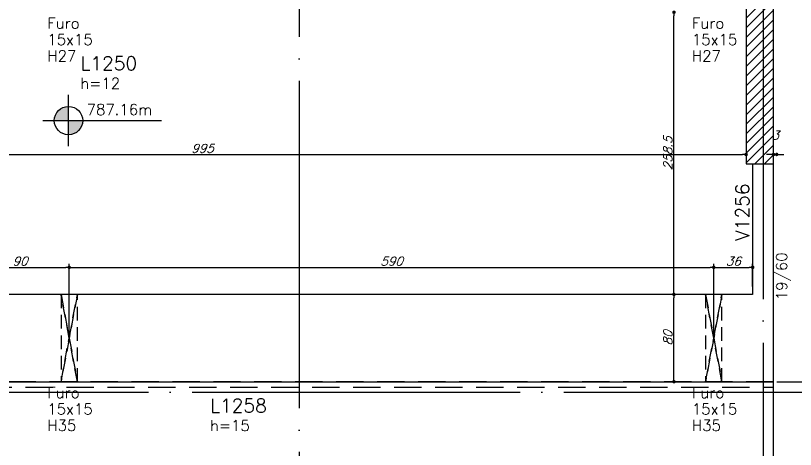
# Model space of a CAD drawing. Extents: x -4228 to 5417, y -2048 to 2452.
# Drawn here: x 2566 to 3280, y -537 to -140 of the extents above; entities that cross this region are included whole.
import ezdxf
from ezdxf.enums import TextEntityAlignment as Align

# ---------------------------------------------------------------- set-up
doc = ezdxf.new("R2010")
doc.units = 0
doc.header["$LTSCALE"] = 50
doc.header["$MEASUREMENT"] = 0
for name, pattern in [('DASHED', [0.75, 0.5, -0.25]), ('EIXO', [6.8, 6, -0.4, 0, -0.4]), ('HIDDEN', [0.375, 0.25, -0.125])]:
    doc.linetypes.add(name, pattern=pattern)
doc.layers.get('0').update_dxf_attribs({"linetype": 'CONTINUOUS'})
doc.layers.get('DEFPOINTS').update_dxf_attribs({"linetype": 'CONTINUOUS'})
for name, color, linetype in [('242', 3, 'CONTINUOUS'), ('71', 6, 'CONTINUOUS'), ('F-COTAS', 106, 'CONTINUOUS'), ('F-COTAS-FUROS', 50, 'CONTINUOUS'), ('F-EIXO', 12, 'EIXO'), ('F-FURO-PAREDE', 2, 'HIDDEN'), ('F-FURO-PAREDE-TEXTOS', 2, 'CONTINUOUS'), ('F-LAJES', 3, 'CONTINUOUS'), ('F-LAJES-DIM', 2, 'CONTINUOUS'), ('F-LAJES-NOME', 4, 'CONTINUOUS'), ('F-NÍVEL-PLANTA', 2, 'CONTINUOUS'), ('F-PILARES-HACH', 174, 'CONTINUOUS'), ('F-PILARES-S', 170, 'CONTINUOUS'), ('F-TEXTO', 6, 'CONTINUOUS'), ('F-VIGAS', 3, 'CONTINUOUS'), ('F-VIGAS-DIM', 2, 'CONTINUOUS'), ('F-VIGAS-NOME', 4, 'CONTINUOUS')]:
    doc.layers.add(name, color=color, linetype=linetype)
doc.styles.add('CP-TEXT-INCL', font='simplex.shx', dxfattribs={"oblique": 20})
doc.styles.add('MCP', font='simplex.shx')
doc.styles.add('ROMANS', font='simplex.shx')
doc.dimstyles.new('CP-COTAS-50', dxfattribs={"dimscale": 0.64, "dimtxt": 12.5, "dimasz": 5, "dimexe": 5, "dimexo": 5, "dimgap": 2.5, "dimtad": 1, "dimdec": 1, "dimdsep": 46, "dimtxsty": 'CP-TEXT-INCL', "dimblk1": 'DOT', "dimblk2": 'DOT', "dimsah": 1, "dimcen": 9, "dimclrd": 256, "dimclre": 256, "dimclrt": 256, "dimadec": 0, "dimazin": 0, "dimtfac": 1, "dimtdec": 1, "dimtmove": 2, "dimatfit": 3, "dimldrblk": 'DOT', "dimfxl": 0, "dimtolj": 1, "dimarcsym": 0})

# ---------------------------------------------------------------- blocks, each defined once
blk = doc.blocks.new('Nível - Planta')
at = {"layer": 'F-NÍVEL-PLANTA'}
h = blk.add_hatch(color=71, dxfattribs=at)
h.paths.add_polyline_path([(0, 0), (0, 0.26, 0.414214), (-0.26, 0)])
h.paths.add_polyline_path([(0.26, 0), (0, 0), (0, -0.26, 0.414214)])
for p, q in [((0, -0.469), (0, 0.469)), ((-0.469, 0), (1.704, 0))]:
    blk.add_line(p, q, dxfattribs=at)
blk.add_circle((0, 0), 0.26, dxfattribs=at)
at = {"layer": 'F-TEXTO', "color": 3, "style": 'MCP'}
blk.add_attdef('NÍVEL', (0.333, 0.102), '', height=0.2, dxfattribs=at)
blk = doc.blocks.new('*U12')
at = {"layer": 'F-EIXO'}
blk.add_line((0, 0), (0, -2655), dxfattribs=at)
at = {"layer": 'F-TEXTO', "style": 'ROMANS'}
blk.add_attdef('EIXO', text='', height=17.5, rotation=360, dxfattribs=at).set_placement((0, 28.21), align=Align.MIDDLE_CENTER)
blk = doc.blocks.new('*U26')
at = {"layer": 'F-EIXO'}
blk.add_line((0, 0), (7285, 0), dxfattribs=at)
at = {"layer": 'F-TEXTO', "style": 'ROMANS'}
blk.add_attdef('EIXO', text='', height=17.5, dxfattribs=at).set_placement((-28.2072, 0), align=Align.MIDDLE_CENTER)
blk = doc.blocks.new('*U33')
at = {"layer": 'F-EIXO'}
blk.add_line((0, 0), (0, -2755), dxfattribs=at)
at = {"layer": 'F-TEXTO', "style": 'ROMANS'}
blk.add_attdef('EIXO', text='', height=17.5, rotation=360, dxfattribs=at).set_placement((0, 28.2072), align=Align.MIDDLE_CENTER)
blk = doc.blocks.new('_DOT')
at = {"color": 0, "linetype": 'ByBlock'}
blk.add_line((-0.5, 0), (-1, 0), dxfattribs=at)
at = {"color": 0, "linetype": 'ByBlock', "const_width": 0.5}
blk.add_lwpolyline([(-0.25, 0, 1), (0.25, 0, 1)], format="xyb", close=True, dxfattribs=at)
blk = doc.blocks.new('*D52')
at = {"layer": 'DEFPOINTS', "color": 0, "linetype": 'Continuous', "transparency": 16777216}
for p in [(-3490, -415.5), (3259.5, -555.5), (3259.5, -687.9)]:
    blk.add_point(p, dxfattribs=at)
at = {"layer": 'F-COTAS', "linetype": 'Continuous', "lineweight": -2, "transparency": 16777216}
for p, q in [((-3490, -418.7), (-3490, -691.1)), ((3259.5, -558.7), (3259.5, -691.1)), ((-3486.8, -687.9), (3256.3, -687.9))]:
    blk.add_line(p, q, dxfattribs=at)
at = {"layer": 'F-COTAS', "linetype": 'Continuous', "lineweight": -2, "transparency": 16777216, "xscale": 3.2, "yscale": 3.2, "zscale": 3.2, "rotation": 180}
blk.add_blockref('_DOT', (-3490, -687.9), dxfattribs=at)
at = {"layer": 'F-COTAS', "linetype": 'Continuous', "lineweight": -2, "transparency": 16777216, "xscale": 3.2, "yscale": 3.2, "zscale": 3.2}
blk.add_blockref('_DOT', (3259.5, -687.9), dxfattribs=at)
at = {"layer": 'F-COTAS', "linetype": 'Continuous', "transparency": 16777216, "insert": (-115.25, -682.3), "char_height": 8, "attachment_point": 5, "style": 'CP-TEXT-INCL'}
blk.add_mtext('\\A1;6749.5', dxfattribs=at)
blk = doc.blocks.new('*D76')
at = {"layer": 'DEFPOINTS', "color": 0, "linetype": 'Continuous', "transparency": 16777216}
for p in [(3259.5, 1454.5), (3512.86, 1454.5), (3259.5, -475)]:
    blk.add_point(p, dxfattribs=at)
at = {"layer": 'F-COTAS', "linetype": 'Continuous', "lineweight": -2, "transparency": 16777216}
for p, q in [((3262.7, 1454.5), (3516.06, 1454.5)), ((3512.86, -471.8), (3512.86, 1451.3)), ((3262.7, -475), (3516.06, -475))]:
    blk.add_line(p, q, dxfattribs=at)
at = {"layer": 'F-COTAS', "linetype": 'Continuous', "lineweight": -2, "transparency": 16777216, "xscale": 3.2, "yscale": 3.2, "zscale": 3.2}
for p, rotation in [((3512.86, 1454.5), 90), ((3512.86, -475), 270)]:
    blk.add_blockref('_DOT', p, dxfattribs=dict(at, rotation=rotation))
at = {"layer": 'F-COTAS', "linetype": 'Continuous', "transparency": 16777216, "insert": (3507.26, 489.75), "char_height": 8, "attachment_point": 5, "rotation": 90, "style": 'CP-TEXT-INCL'}
blk.add_mtext('\\A1;1929.5', dxfattribs=at)
blk = doc.blocks.new('*D77')
at = {"layer": 'DEFPOINTS', "color": 0, "linetype": 'Continuous', "transparency": 16777216}
for p in [(3453.63, -117), (3460.2, -117), (3259.5, -475)]:
    blk.add_point(p, dxfattribs=at)
at = {"layer": 'F-COTAS', "linetype": 'Continuous', "lineweight": -2, "transparency": 16777216}
for p, q in [((3457, -117), (3450.43, -117)), ((3453.63, -471.8), (3453.63, -120.2)), ((3262.7, -475), (3456.83, -475))]:
    blk.add_line(p, q, dxfattribs=at)
at = {"layer": 'F-COTAS', "linetype": 'Continuous', "lineweight": -2, "transparency": 16777216, "xscale": 3.2, "yscale": 3.2, "zscale": 3.2}
for p, rotation in [((3453.63, -117), 90), ((3453.63, -475), 270)]:
    blk.add_blockref('_DOT', p, dxfattribs=dict(at, rotation=rotation))
at = {"layer": 'F-COTAS', "linetype": 'Continuous', "transparency": 16777216, "insert": (3448.03, -296), "char_height": 8, "attachment_point": 5, "rotation": 90, "style": 'CP-TEXT-INCL'}
blk.add_mtext('\\A1;358', dxfattribs=at)
blk = doc.blocks.new('*D127')
at = {"layer": 'DEFPOINTS', "color": 0, "linetype": 'Continuous', "transparency": 16777216}
for p in [(3297.63, -475), (3453.63, -475), (3259.5, -555.5)]:
    blk.add_point(p, dxfattribs=at)
at = {"layer": 'F-COTAS', "linetype": 'Continuous', "lineweight": -2, "transparency": 16777216}
for p, q in [((3300.83, -475), (3456.83, -475)), ((3453.63, -552.3), (3453.63, -478.2)), ((3262.7, -555.5), (3456.83, -555.5))]:
    blk.add_line(p, q, dxfattribs=at)
at = {"layer": 'F-COTAS', "linetype": 'Continuous', "lineweight": -2, "transparency": 16777216, "xscale": 3.2, "yscale": 3.2, "zscale": 3.2}
for p, rotation in [((3453.63, -475), 90), ((3453.63, -555.5), 270)]:
    blk.add_blockref('_DOT', p, dxfattribs=dict(at, rotation=rotation))
at = {"layer": 'F-COTAS', "linetype": 'Continuous', "transparency": 16777216, "insert": (3448.03, -515.25), "char_height": 8, "attachment_point": 5, "rotation": 90, "style": 'CP-TEXT-INCL'}
blk.add_mtext('\\A1;80.5', dxfattribs=at)
blk = doc.blocks.new('*D312')
at = {"layer": 'DEFPOINTS', "color": 0, "linetype": 'Continuous', "transparency": 16777216}
for p in [(3168.49, -395), (3168.49, -395), (3168.49, -475)]:
    blk.add_point(p, dxfattribs=at)
at = {"layer": 'F-COTAS', "linetype": 'Continuous', "lineweight": -2, "transparency": 16777216}
blk.add_line((3168.49, -471.8), (3168.49, -398.2), dxfattribs=at)
at = {"layer": 'F-COTAS', "linetype": 'Continuous', "lineweight": -2, "transparency": 16777216, "xscale": 3.2, "yscale": 3.2, "zscale": 3.2}
for p, rotation in [((3168.49, -395), 90), ((3168.49, -475), 270)]:
    blk.add_blockref('_DOT', p, dxfattribs=dict(at, rotation=rotation))
at = {"layer": 'F-COTAS', "linetype": 'Continuous', "transparency": 16777216, "insert": (3162.89, -435), "char_height": 8, "attachment_point": 5, "rotation": 90, "style": 'CP-TEXT-INCL'}
blk.add_mtext('\\A1;80', dxfattribs=at)
blk = doc.blocks.new('*D313')
at = {"layer": 'DEFPOINTS', "color": 0, "linetype": 'Continuous', "transparency": 16777216}
for p in [(3168.49, -136.5), (3168.49, -136.5), (3168.49, -395)]:
    blk.add_point(p, dxfattribs=at)
at = {"layer": 'F-COTAS', "linetype": 'Continuous', "lineweight": -2, "transparency": 16777216}
blk.add_line((3168.49, -391.8), (3168.49, -139.7), dxfattribs=at)
at = {"layer": 'F-COTAS', "linetype": 'Continuous', "lineweight": -2, "transparency": 16777216, "xscale": 3.2, "yscale": 3.2, "zscale": 3.2}
for p, rotation in [((3168.49, -136.5), 90), ((3168.49, -395), 270)]:
    blk.add_blockref('_DOT', p, dxfattribs=dict(at, rotation=rotation))
at = {"layer": 'F-COTAS', "linetype": 'Continuous', "transparency": 16777216, "insert": (3162.89, -265.75), "char_height": 8, "attachment_point": 5, "rotation": 90, "style": 'CP-TEXT-INCL'}
blk.add_mtext('\\A1;258.5', dxfattribs=at)
blk = doc.blocks.new('*D409')
at = {"layer": 'DEFPOINTS', "color": 0, "linetype": 'Continuous', "transparency": 16777216}
for p in [(2239.5, -266.79), (3234.5, -266.79), (3234.5, -266.79)]:
    blk.add_point(p, dxfattribs=at)
at = {"layer": 'F-COTAS', "linetype": 'Continuous', "lineweight": -2, "transparency": 16777216}
blk.add_line((2242.7, -266.79), (3231.3, -266.79), dxfattribs=at)
at = {"layer": 'F-COTAS', "linetype": 'Continuous', "lineweight": -2, "transparency": 16777216, "xscale": 3.2, "yscale": 3.2, "zscale": 3.2, "rotation": 180}
blk.add_blockref('_DOT', (2239.5, -266.79), dxfattribs=at)
at = {"layer": 'F-COTAS', "linetype": 'Continuous', "lineweight": -2, "transparency": 16777216, "xscale": 3.2, "yscale": 3.2, "zscale": 3.2}
blk.add_blockref('_DOT', (3234.5, -266.79), dxfattribs=at)
at = {"layer": 'F-COTAS', "linetype": 'Continuous', "transparency": 16777216, "insert": (2737, -261.19), "char_height": 8, "attachment_point": 5, "style": 'CP-TEXT-INCL'}
blk.add_mtext('\\A1;995', dxfattribs=at)
blk = doc.blocks.new('*D410')
at = {"layer": 'DEFPOINTS', "color": 0, "linetype": 'Continuous', "transparency": 16777216}
for p in [(3259.5, -266.79), (3262.5, -266.79), (3262.5, -266.79)]:
    blk.add_point(p, dxfattribs=at)
at = {"layer": 'F-COTAS', "linetype": 'Continuous', "lineweight": -2, "transparency": 16777216}
for p, q in [((3256.3, -266.79), (3253.1, -266.79)), ((3259.5, -266.79), (3262.5, -266.79)), ((3265.7, -266.79), (3268.9, -266.79))]:
    blk.add_line(p, q, dxfattribs=at)
at = {"layer": 'F-COTAS', "linetype": 'Continuous', "lineweight": -2, "transparency": 16777216, "xscale": 3.2, "yscale": 3.2, "zscale": 3.2}
blk.add_blockref('_DOT', (3259.5, -266.79), dxfattribs=at)
at = {"layer": 'F-COTAS', "linetype": 'Continuous', "lineweight": -2, "transparency": 16777216, "xscale": 3.2, "yscale": 3.2, "zscale": 3.2, "rotation": 180}
blk.add_blockref('_DOT', (3262.5, -266.79), dxfattribs=at)
at = {"layer": 'F-COTAS', "linetype": 'Continuous', "transparency": 16777216, "insert": (3261, -249.19), "char_height": 8, "attachment_point": 5, "style": 'CP-TEXT-INCL'}
blk.add_mtext('\\A1;3', dxfattribs=at)
blk = doc.blocks.new('*D497')
at = {"layer": 'DEFPOINTS', "color": 0, "linetype": 'Continuous', "transparency": 16777216}
for p in [(2615.1, -370.19), (2524.9, -435), (2615.1, -435)]:
    blk.add_point(p, dxfattribs=at)
at = {"layer": 'F-COTAS-FUROS', "linetype": 'Continuous', "lineweight": -2, "transparency": 16777216}
for p, q in [((2524.9, -431.8), (2524.9, -366.99)), ((2528.1, -370.19), (2611.9, -370.19)), ((2615.1, -431.8), (2615.1, -366.99))]:
    blk.add_line(p, q, dxfattribs=at)
at = {"layer": 'F-COTAS-FUROS', "linetype": 'Continuous', "lineweight": -2, "transparency": 16777216, "xscale": 3.2, "yscale": 3.2, "zscale": 3.2, "rotation": 180}
blk.add_blockref('_DOT', (2524.9, -370.19), dxfattribs=at)
at = {"layer": 'F-COTAS-FUROS', "linetype": 'Continuous', "lineweight": -2, "transparency": 16777216, "xscale": 3.2, "yscale": 3.2, "zscale": 3.2}
blk.add_blockref('_DOT', (2615.1, -370.19), dxfattribs=at)
at = {"layer": 'F-COTAS-FUROS', "linetype": 'Continuous', "transparency": 16777216, "insert": (2570, -364.59), "char_height": 8, "attachment_point": 5, "style": 'CP-TEXT-INCL'}
blk.add_mtext('\\A1;90', dxfattribs=at)
blk = doc.blocks.new('*D498')
at = {"layer": 'DEFPOINTS', "color": 0, "linetype": 'Continuous', "transparency": 16777216}
for p in [(3204.9, -370.19), (2615.1, -435), (3204.9, -435)]:
    blk.add_point(p, dxfattribs=at)
at = {"layer": 'F-COTAS-FUROS', "linetype": 'Continuous', "lineweight": -2, "transparency": 16777216}
for p, q in [((2615.1, -431.8), (2615.1, -366.99)), ((2618.3, -370.19), (3201.7, -370.19)), ((3204.9, -431.8), (3204.9, -366.99))]:
    blk.add_line(p, q, dxfattribs=at)
at = {"layer": 'F-COTAS-FUROS', "linetype": 'Continuous', "lineweight": -2, "transparency": 16777216, "xscale": 3.2, "yscale": 3.2, "zscale": 3.2, "rotation": 180}
blk.add_blockref('_DOT', (2615.1, -370.19), dxfattribs=at)
at = {"layer": 'F-COTAS-FUROS', "linetype": 'Continuous', "lineweight": -2, "transparency": 16777216, "xscale": 3.2, "yscale": 3.2, "zscale": 3.2}
blk.add_blockref('_DOT', (3204.9, -370.19), dxfattribs=at)
at = {"layer": 'F-COTAS-FUROS', "linetype": 'Continuous', "transparency": 16777216, "insert": (2910, -364.59), "char_height": 8, "attachment_point": 5, "style": 'CP-TEXT-INCL'}
blk.add_mtext('\\A1;590', dxfattribs=at)
blk = doc.blocks.new('*D499')
at = {"layer": 'DEFPOINTS', "color": 0, "linetype": 'Continuous', "transparency": 16777216}
for p in [(3240.5, -370.19), (3240.5, -390.97), (3204.9, -435)]:
    blk.add_point(p, dxfattribs=at)
at = {"layer": 'F-COTAS-FUROS', "linetype": 'Continuous', "lineweight": -2, "transparency": 16777216}
for p, q in [((3204.9, -431.8), (3204.9, -366.99)), ((3208.1, -370.19), (3237.3, -370.19)), ((3240.5, -387.77), (3240.5, -366.99))]:
    blk.add_line(p, q, dxfattribs=at)
at = {"layer": 'F-COTAS-FUROS', "linetype": 'Continuous', "lineweight": -2, "transparency": 16777216, "xscale": 3.2, "yscale": 3.2, "zscale": 3.2, "rotation": 180}
blk.add_blockref('_DOT', (3204.9, -370.19), dxfattribs=at)
at = {"layer": 'F-COTAS-FUROS', "linetype": 'Continuous', "lineweight": -2, "transparency": 16777216, "xscale": 3.2, "yscale": 3.2, "zscale": 3.2}
blk.add_blockref('_DOT', (3240.5, -370.19), dxfattribs=at)
at = {"layer": 'F-COTAS-FUROS', "linetype": 'Continuous', "transparency": 16777216, "insert": (3222.7, -364.59), "char_height": 8, "attachment_point": 5, "style": 'CP-TEXT-INCL'}
blk.add_mtext('\\A1;36', dxfattribs=at)

msp = doc.modelspace()

# ---------------------------------------------------------------- hatches: boundary and pattern name
at = {"layer": 'F-PILARES-HACH', "linetype": 'Continuous'}
h = msp.add_hatch(dxfattribs=at)
h.set_pattern_fill('ANSI31', color=256, scale=50, style=0)
h.paths.add_polyline_path([(3234.5, -275.5), (3259.5, -275.5), (3259.5, -76.5), (3234.5, -76.5)], flags=16)

# ---------------------------------------------------------------- linework, layer by layer
at = {"layer": '242', "linetype": 'Continuous'}
msp.add_line((3247, -176), (3247, -176), dxfattribs=at)
at = {"layer": '71', "color": 1, "linetype": 'DASHED'}
for p, q in [((3259.5, -475), (2275, -475)), ((2275, -480), (3259.5, -480))]:
    msp.add_line(p, q, dxfattribs=at)
at = {"layer": 'F-FURO-PAREDE'}
for points in [[(2615.1, -435), (2607.6, -475), (2622.6, -475), (2615.1, -435), (2622.6, -475), (2622.6, -395), (2615.1, -435), (2622.6, -395), (2607.6, -395), (2615.1, -435), (2607.6, -395), (2607.6, -475), (2615.1, -435)], [(3204.9, -435), (3197.4, -475), (3212.4, -475), (3204.9, -435), (3212.4, -475), (3212.4, -395), (3204.9, -435), (3212.4, -395), (3197.4, -395), (3204.9, -435), (3197.4, -395), (3197.4, -475), (3204.9, -435)]]:
    msp.add_lwpolyline(points, dxfattribs=at)
at = {"layer": 'F-LAJES', "linetype": 'Continuous'}
msp.add_line((3259.5, -555.5), (3259.5, -475), dxfattribs=at)
at = {"layer": 'F-PILARES-S', "linetype": 'Continuous'}
msp.add_lwpolyline([(3234.5, -275.5), (3259.5, -275.5), (3259.5, -76.5), (3234.5, -76.5), (3234.5, -275.5)], dxfattribs=at)
at = {"layer": 'F-VIGAS'}
for points in [[(3240.5, -275.5), (3240.5, -395)], [(3259.5, -475), (3259.5, -275.5)], [(3240.5, -395), (2239.5, -395)], [(2273.11, -475), (3259.5, -475)]]:
    msp.add_lwpolyline(points, dxfattribs=at)

# ---------------------------------------------------------------- block references
at = {"layer": 'F-EIXO', "linetype": 'Continuous'}
for name, p in [('*U33', (3250, 1941.357)), ('*U12', (2825.5, 1841.357)), ('*U26', (-3734.274, -484.5))]:
    msp.add_blockref(name, p, dxfattribs=at)
at = {"layer": 'F-NÍVEL-PLANTA', "linetype": 'Continuous', "xscale": 50, "yscale": 50, "zscale": 50}
msp.add_blockref('Nível - Planta', (2614.442, -235.729), dxfattribs=at).add_auto_attribs({'NÍVEL': '787.16m'})

# ---------------------------------------------------------------- texts
at = {"layer": 'F-FURO-PAREDE-TEXTOS', "linetype": 'Continuous', "style": 'MCP'}
for s, p in [('Furo', (2595.1, -151.5)), ('Furo', (3184.9, -151.5)), ('15x15', (2595.1, -166.5)), ('15x15', (3184.9, -166.5)), ('H27', (2595.1, -181.5)), ('H27', (3184.9, -181.5)), ('Furo', (2595.1, -490)), ('Furo', (3184.9, -490)), ('15x15', (2595.1, -505)), ('15x15', (3184.9, -505)), ('H35', (2595.1, -520)), ('H35', (3184.9, -520))]:
    msp.add_text(s, height=10, dxfattribs=at).set_placement(p)
at = {"layer": 'F-LAJES-DIM', "linetype": 'Continuous', "style": 'MCP'}
for s, p in [('h=12', (2625.32, -206.629)), ('h=15', (2743.945, -520.082))]:
    msp.add_text(s, height=10, dxfattribs=at).set_placement(p)
at = {"layer": 'F-LAJES-NOME', "linetype": 'Continuous', "style": 'MCP'}
for s, p in [('L1250', (2625.32, -189.629)), ('L1258', (2743.945, -503.082))]:
    msp.add_text(s, height=12.5, dxfattribs=at).set_placement(p)
at = {"layer": 'F-VIGAS-DIM', "linetype": 'Continuous', "style": 'MCP'}
msp.add_text('19/60', height=10, rotation=90, dxfattribs=at).set_placement((3272, -400.25))
at = {"layer": 'F-VIGAS-NOME', "linetype": 'Continuous', "style": 'MCP'}
msp.add_text('V1256', height=12.5, rotation=90, dxfattribs=at).set_placement((3237.375, -345.852))

# ---------------------------------------------------------------- dimensions: what is measured, and where the dimension line sits
at = {"layer": 'F-COTAS', "linetype": 'Continuous'}
for base, p1, p2, picture, middle in [((3512.855, 1454.5), (3259.5, -475), (3259.5, 1454.5), '*D76', (3507.255, 489.75)), ((3453.628, -117), (3259.5, -475), (3460.201, -117), '*D77', (3448.028, -296)), ((3453.628, -475), (3259.5, -555.5), (3297.629, -475), '*D127', (3448.028, -515.25))]:
    dim = msp.add_linear_dim(base=base, p1=p1, p2=p2, angle=90, dimstyle='CP-COTAS-50', dxfattribs=at)
    dim.commit()
    dim.dimension.update_dxf_attribs({"geometry": picture, "text_midpoint": middle})
for base, p1, p2, angle, picture, middle in [((3168.492, -136.5), (3168.492, -395), (3168.492, -136.5), 270, '*D313', (3162.892, -265.75)), ((3262.5, -266.794), (3259.5, -266.794), (3262.5, -266.794), 180, '*D410', (3261, -249.194)), ((3234.5, -266.794), (2239.5, -266.794), (3234.5, -266.794), 180, '*D409', (2737, -261.194)), ((3168.492, -395), (3168.492, -475), (3168.492, -395), 270, '*D312', (3162.892, -435))]:
    dim = msp.add_linear_dim(base=base, p1=p1, p2=p2, angle=angle, dimstyle='CP-COTAS-50', override={"dimfxl": 7.5}, dxfattribs=at)
    dim.commit()
    dim.dimension.update_dxf_attribs({"geometry": picture, "text_midpoint": middle})
dim = msp.add_linear_dim(base=(3259.5, -687.899), p1=(-3490, -415.5), p2=(3259.5, -555.5), dimstyle='CP-COTAS-50', dxfattribs=at)
dim.commit()
dim.dimension.update_dxf_attribs({"geometry": '*D52', "text_midpoint": (-115.25, -682.299)})
at = {"layer": 'F-COTAS-FUROS', "linetype": 'Continuous'}
for base, p1, p2, picture, middle in [((2615.1, -370.189), (2524.9, -435), (2615.1, -435), '*D497', (2570, -364.589)), ((3204.9, -370.189), (2615.1, -435), (3204.9, -435), '*D498', (2910, -364.589)), ((3240.5, -370.189), (3204.9, -435), (3240.5, -390.974), '*D499', (3222.7, -364.589))]:
    dim = msp.add_linear_dim(base=base, p1=p1, p2=p2, dimstyle='CP-COTAS-50', override={"dimdec": 0, "dimfxl": 7.5}, dxfattribs=at)
    dim.commit()
    dim.dimension.update_dxf_attribs({"geometry": picture, "text_midpoint": middle})

doc.saveas('drawing.dxf')
